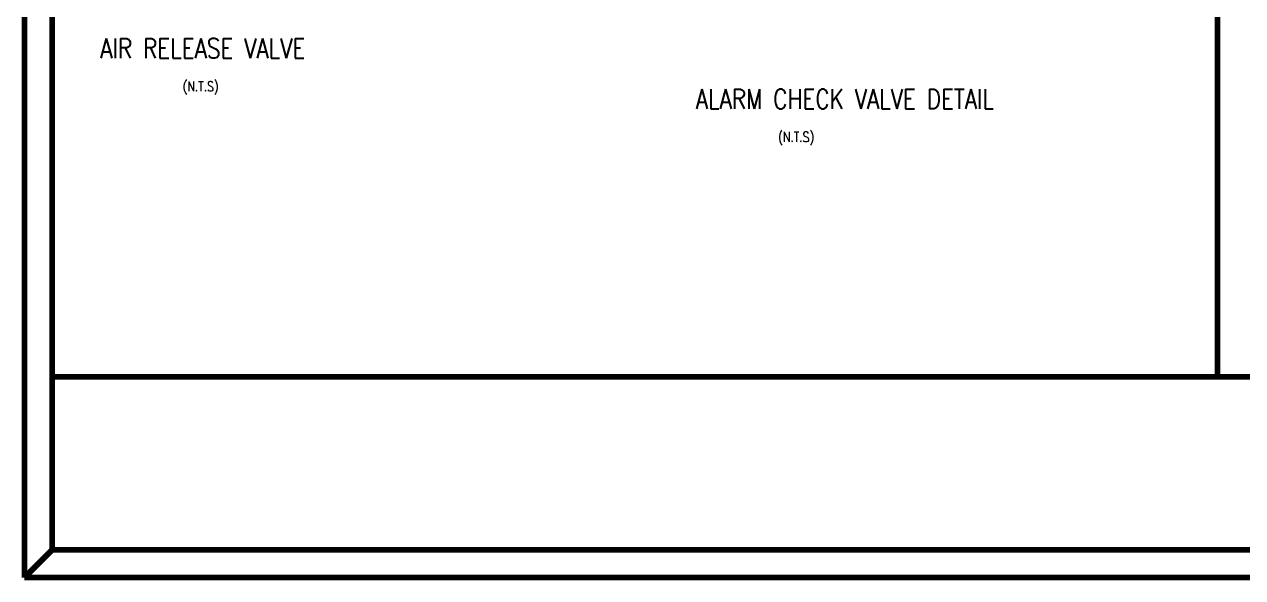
# Model space of a CAD drawing. Extents: x 846 to 947, y 375 to 797.
# Drawn here: x 846.37 to 864.06, y 445.92 to 453.94 of the extents above; entities that cross this region are included whole.
import ezdxf
from ezdxf.enums import TextEntityAlignment as Align

# ---------------------------------------------------------------- set-up
doc = ezdxf.new("R2010")
doc.units = 0
doc.header["$MEASUREMENT"] = 0
for name, color, linetype, lineweight in [('EXH', 1, 'CONTINUOUS', 9), ('text', 252, 'CONTINUOUS', 15), ('UG-BORDER', 20, 'CONTINUOUS', 80)]:
    doc.layers.add(name, color=color, linetype=linetype, lineweight=lineweight)
doc.styles.add('IBA', font='ROMANS.shx', dxfattribs={"width": 0.8, "height": 0.2})

msp = doc.modelspace()

# ---------------------------------------------------------------- linework, layer by layer
at = {"layer": 'EXH', "lineweight": 0}
msp.add_line((846.77, 448.828), (925.412, 448.828), dxfattribs=at)
at = {"layer": 'UG-BORDER'}
for p, q in [((846.366, 512.617), (846.366, 445.917)), ((846.366, 445.917), (846.366, 512.617)), ((846.77, 512.213), (846.77, 446.322)), ((863.7, 468.466), (863.7, 448.828)), ((846.366, 445.917), (846.77, 446.322)), ((846.77, 446.322), (941.961, 446.322)), ((846.366, 445.917), (942.366, 445.917))]:
    msp.add_line(p, q, dxfattribs=at)
msp.add_lwpolyline([(846.77, 448.828), (925.782, 448.828), (925.782, 509.547), (846.77, 509.547)], close=True, dxfattribs=at)

# ---------------------------------------------------------------- texts
at = {"layer": 'text', "color": 7, "style": 'IBA', "width": 0.8}
for s, p in [('AIR RELEASE VALVE', (847.467, 453.451)), ('ALARM CHECK VALVE DETAIL', (856.119, 452.717))]:
    msp.add_text(s, height=0.28775, dxfattribs=at).set_placement(p)
for p in [(848.926, 452.973), (857.577, 452.239)]:
    msp.add_text('(N.T.S)', height=0.1439, dxfattribs=at).set_placement(p, align=Align.CENTER)

doc.saveas('drawing.dxf')
